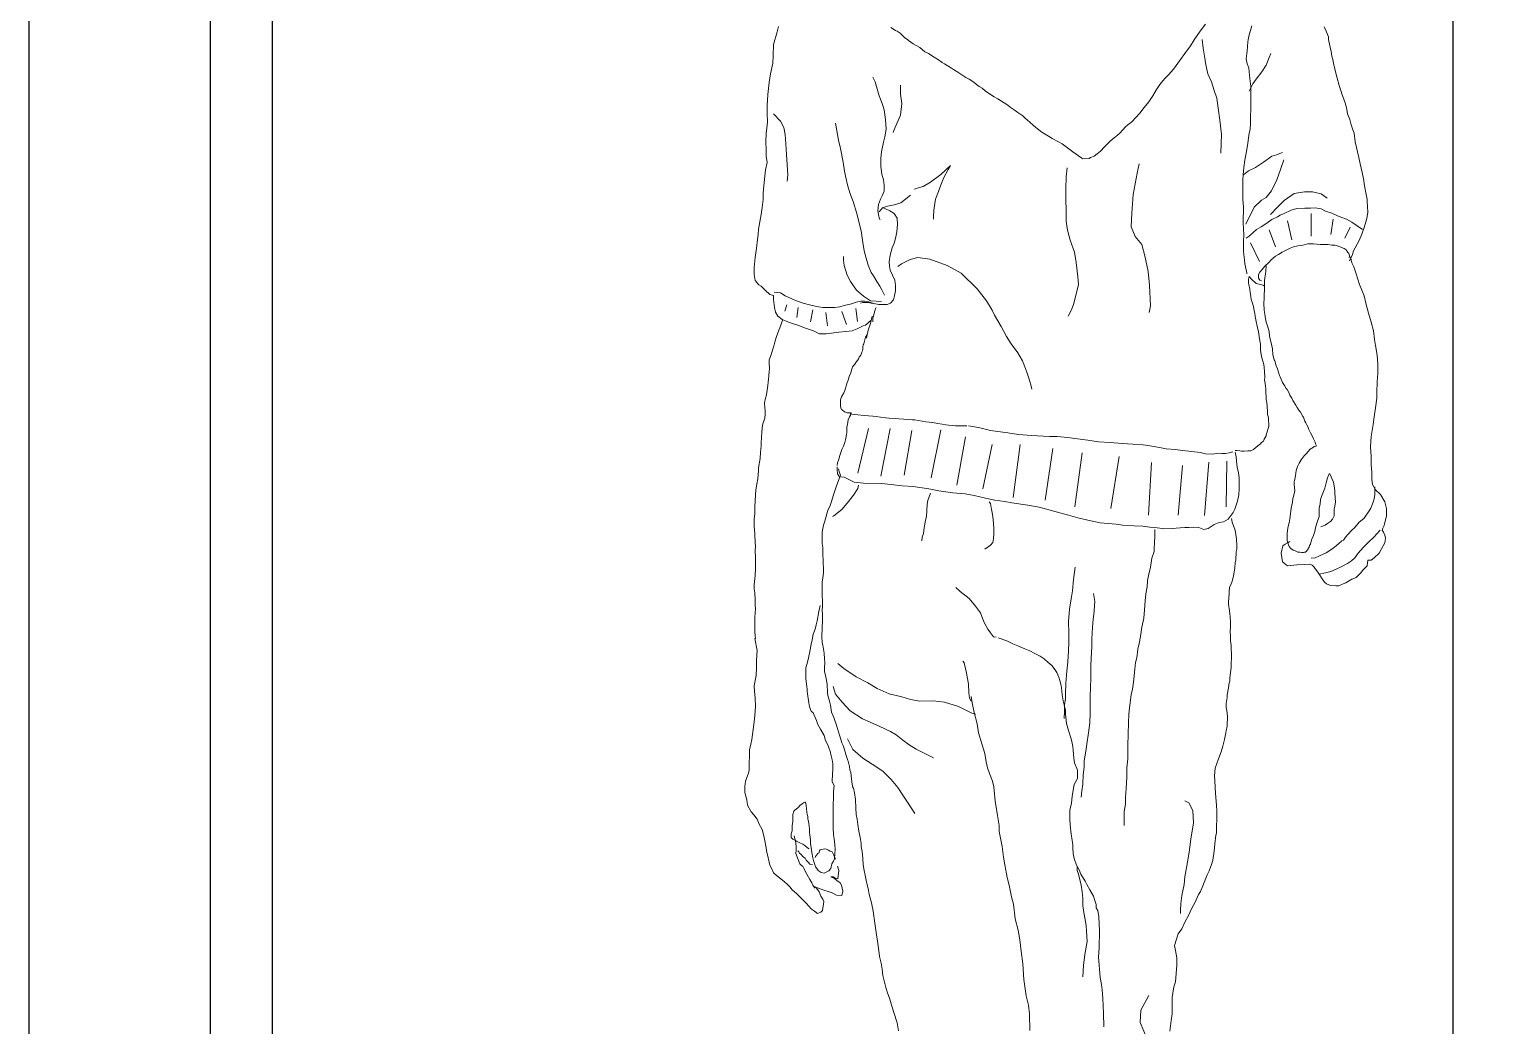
# Model space of a CAD drawing. Header units: centimetres. Extents: x 77721 to 213373, y -51694 to -17847.
# Drawn here: x 79478.7 to 79595.8, y -27591.8 to -27511.5 of the extents above; entities that cross this region are included whole.
import ezdxf

# ---------------------------------------------------------------- set-up
doc = ezdxf.new("R2010")
doc.units = ezdxf.units.CM
doc.header["$LTSCALE"] = 5
doc.header["$MEASUREMENT"] = 0
doc.layers.add('A-FURN', color=25, linetype='Continuous', lineweight=15, true_color=0xa46651)
doc.layers.add('KOTI', color=4, linetype='Continuous')

# ---------------------------------------------------------------- blocks, each defined once
blk = doc.blocks.new('PEOPLE11')
at = {"linetype": 'Continuous'}
for points in [[(0.11014, 0.77966), (0.11108, 0.77778), (0.1117, 0.77621), (0.11202, 0.77507), (0.11212, 0.77392), (0.11223, 0.77308), (0.11285, 0.77037), (0.11327, 0.76838), (0.11369, 0.76629), (0.11411, 0.76472), (0.11452, 0.76211), (0.11463, 0.7618), (0.11525, 0.75908), (0.11588, 0.75668), (0.11693, 0.75282), (0.11776, 0.75042), (0.11839, 0.74843), (0.1186, 0.7477), (0.11985, 0.74425), (0.12058, 0.74164), (0.12089, 0.73976), (0.12194, 0.73715), (0.12246, 0.73464), (0.1233, 0.73235), (0.12382, 0.73078), (0.12434, 0.72681), (0.12497, 0.7243), (0.12539, 0.72232), (0.12601, 0.7196), (0.12664, 0.71668), (0.12758, 0.71281), (0.12821, 0.70978), (0.12862, 0.70665), (0.12946, 0.70268), (0.12988, 0.70028), (0.12988, 0.69944), (0.13019, 0.69453), (0.12977, 0.69161), (0.12852, 0.68743), (0.12747, 0.6844), (0.12601, 0.68117), (0.12361, 0.67667), (0.12309, 0.67511), (0.12173, 0.67218)], [(-0.10023, 0.63667), (-0.09949, 0.64022), (-0.09835, 0.64335), (-0.09761, 0.6467), (-0.09803, 0.64482), (-0.10064, 0.64262), (-0.10179, 0.64231), (-0.10451, 0.64085), (-0.10691, 0.63991), (-0.10973, 0.63959), (-0.11297, 0.63939), (-0.11631, 0.63897), (-0.11882, 0.63865), (-0.12185, 0.63865), (-0.12467, 0.63991), (-0.12874, 0.64137), (-0.13135, 0.64241), (-0.13386, 0.64325), (-0.13616, 0.64388), (-0.13898, 0.64523), (-0.14106, 0.6467), (-0.142, 0.64858), (-0.14253, 0.65067), (-0.14305, 0.65432), (-0.14305, 0.6562), (-0.14462, 0.65662), (-0.14681, 0.6586), (-0.14859, 0.66048), (-0.14973, 0.66111), (-0.15141, 0.6631), (-0.15193, 0.66592), (-0.15193, 0.66905), (-0.15141, 0.67375), (-0.15088, 0.67793), (-0.15036, 0.682), (-0.15005, 0.68419), (-0.14984, 0.6867), (-0.14921, 0.69015), (-0.14859, 0.69339), (-0.14817, 0.69673), (-0.14775, 0.70038), (-0.14775, 0.7032), (-0.14744, 0.70665), (-0.14691, 0.71114), (-0.1466, 0.71396), (-0.14597, 0.71741), (-0.14629, 0.72033), (-0.14639, 0.72326), (-0.1465, 0.72671), (-0.14639, 0.73088), (-0.14597, 0.73443), (-0.14577, 0.736), (-0.14587, 0.73966), (-0.14587, 0.74352), (-0.14556, 0.74854), (-0.14493, 0.75418), (-0.14441, 0.75804), (-0.14336, 0.76305), (-0.14315, 0.7664), (-0.14294, 0.77162), (-0.14138, 0.77736), (-0.14075, 0.77987)], [(-0.08905, 0.77945), (-0.08696, 0.77809), (-0.08612, 0.77768), (-0.08477, 0.77674), (-0.0833, 0.77527), (-0.08268, 0.77465), (-0.08142, 0.77392), (-0.08101, 0.7735), (-0.07881, 0.77193), (-0.07578, 0.77016), (-0.07338, 0.76828), (-0.07171, 0.76744), (-0.0691, 0.76577), (-0.06711, 0.76452), (-0.06555, 0.76337), (-0.0644, 0.76264), (-0.06116, 0.76065), (-0.06033, 0.76013), (-0.05834, 0.75888), (-0.05458, 0.75647), (-0.05301, 0.75564), (-0.05092, 0.75428), (-0.04967, 0.75324), (-0.04852, 0.7523), (-0.04716, 0.75146), (-0.04549, 0.7501), (-0.04434, 0.74937), (-0.0432, 0.74854), (-0.04163, 0.7476), (-0.03985, 0.74655), (-0.03536, 0.74363), (-0.03421, 0.74279), (-0.03233, 0.74154), (-0.03077, 0.74039), (-0.02847, 0.73882), (-0.02732, 0.73778), (-0.02513, 0.7359), (-0.02345, 0.73443), (-0.02168, 0.73287), (-0.01959, 0.7313), (-0.01667, 0.72942), (-0.01489, 0.72838), (-0.01197, 0.72691), (-0.01029, 0.72587), (-0.00852, 0.72451), (-0.00549, 0.72221), (-0.00131, 0.71929), (-0.00079, 0.71898), (0.00203, 0.71918), (0.00276, 0.7196), (0.00433, 0.72033), (0.00569, 0.72127), (0.00725, 0.72253), (0.00913, 0.72462), (0.01133, 0.72671), (0.01174, 0.72712), (0.01362, 0.72869), (0.01509, 0.72984), (0.01624, 0.73088), (0.01874, 0.7337), (0.01979, 0.73464), (0.02167, 0.736), (0.02355, 0.73809), (0.02543, 0.73997), (0.02741, 0.74258), (0.0295, 0.7453), (0.03128, 0.74801), (0.03305, 0.75094), (0.03462, 0.75324), (0.03671, 0.75574), (0.03848, 0.75762), (0.03859, 0.75762), (0.04089, 0.76023), (0.04412, 0.76472), (0.046, 0.76744), (0.04862, 0.77099), (0.05029, 0.77371), (0.05311, 0.77778), (0.05551, 0.78091)], [(0.07462, 0.66623), (0.07462, 0.66665), (0.07389, 0.66936), (0.07368, 0.67072), (0.07347, 0.6726), (0.07316, 0.67511), (0.07306, 0.67657), (0.07306, 0.67835), (0.07295, 0.68127), (0.07316, 0.68378), (0.07306, 0.68712), (0.07285, 0.68952), (0.07285, 0.69203), (0.07295, 0.69474), (0.07295, 0.69704), (0.07274, 0.70028), (0.07264, 0.70268), (0.07264, 0.70623), (0.07264, 0.70916), (0.07285, 0.71166), (0.07316, 0.71511), (0.07368, 0.71835), (0.07431, 0.72159), (0.07494, 0.72608), (0.07535, 0.72869), (0.07567, 0.73088), (0.07609, 0.73255), (0.07619, 0.73558), (0.07629, 0.73809), (0.0764, 0.74237), (0.0764, 0.74551), (0.0764, 0.7476), (0.0764, 0.7524), (0.07619, 0.75355), (0.07598, 0.75595), (0.07567, 0.75908), (0.07546, 0.76086), (0.07473, 0.76274), (0.07431, 0.76504), (0.07452, 0.76744), (0.07473, 0.76859), (0.07494, 0.77287), (0.07525, 0.77465), (0.07577, 0.77663), (0.07629, 0.77809), (0.07682, 0.78018)], [(0.05405, 0.77392), (0.05446, 0.76984), (0.0553, 0.76535), (0.05551, 0.76316), (0.05603, 0.76086), (0.05666, 0.75804), (0.05833, 0.75438), (0.05958, 0.75052), (0.06073, 0.74686), (0.06136, 0.74237), (0.06219, 0.73684), (0.06293, 0.73015), (0.06282, 0.72608), (0.06261, 0.72169)], [(0.07556, 0.75021), (0.07734, 0.75344), (0.0788, 0.75564), (0.08152, 0.75908), (0.0834, 0.76211), (0.08486, 0.76556), (0.08559, 0.76744)], [(-0.09396, 0.69119), (-0.09427, 0.6913), (-0.09479, 0.69349), (-0.095, 0.69516), (-0.09469, 0.69798), (-0.09385, 0.70049), (-0.09312, 0.70195), (-0.09218, 0.70414), (-0.09208, 0.70696), (-0.0925, 0.70937), (-0.09323, 0.71198), (-0.09364, 0.71553), (-0.09364, 0.71929), (-0.09333, 0.72221), (-0.09239, 0.72671), (-0.09176, 0.72911), (-0.09124, 0.73266), (-0.09145, 0.73705), (-0.09208, 0.74154), (-0.09312, 0.74446), (-0.09448, 0.74801), (-0.09626, 0.75438), (-0.0973, 0.75658)], [(-0.088, 0.7312), (-0.08769, 0.73203), (-0.08633, 0.73527), (-0.08456, 0.73913), (-0.08404, 0.74446), (-0.08456, 0.74874), (-0.08466, 0.75292)], [(-0.14305, 0.73966), (-0.13971, 0.73631), (-0.13824, 0.73349), (-0.13762, 0.73026), (-0.1373, 0.72587), (-0.13699, 0.72096), (-0.13636, 0.71166), (-0.13668, 0.70884)], [(-0.09197, 0.65641), (-0.09323, 0.65881), (-0.09406, 0.66048), (-0.09552, 0.66257), (-0.09709, 0.66518), (-0.09803, 0.66686), (-0.09949, 0.6702), (-0.10043, 0.67344), (-0.10127, 0.67678), (-0.1019, 0.68054), (-0.10263, 0.68587), (-0.10378, 0.69004), (-0.10472, 0.69391), (-0.10639, 0.69944), (-0.10785, 0.70341), (-0.109, 0.70707), (-0.10973, 0.71052), (-0.11036, 0.71344), (-0.11098, 0.71751), (-0.11213, 0.72378), (-0.11307, 0.72765), (-0.11443, 0.73537)], [(-0.07819, 0.70508), (-0.07798, 0.70508), (-0.07693, 0.7055), (-0.07422, 0.70634), (-0.07087, 0.70832), (-0.06607, 0.71187), (-0.06168, 0.71595), (-0.06273, 0.71417), (-0.06471, 0.71052), (-0.06617, 0.70665), (-0.06711, 0.70404), (-0.06858, 0.70049), (-0.06931, 0.69537), (-0.06941, 0.69224), (-0.06941, 0.6913)], [(0.02501, 0.71668), (0.02417, 0.7125), (0.02323, 0.70759), (0.02229, 0.70258), (0.02167, 0.69412), (0.02146, 0.68785), (0.02323, 0.68336), (0.02626, 0.6796), (0.02762, 0.67448), (0.02919, 0.66717), (0.02981, 0.66101), (0.03023, 0.6515), (0.02971, 0.64847)], [(0.07295, 0.71166), (0.07525, 0.71354), (0.07859, 0.71511), (0.08214, 0.71751), (0.08611, 0.72023), (0.0882, 0.72086), (0.09092, 0.7219)], [(0.0741, 0.689), (0.07797, 0.69683), (0.08131, 0.69997), (0.0835, 0.70122), (0.0859, 0.70435), (0.08841, 0.70937), (0.08998, 0.71407), (0.09154, 0.71856)], [(-0.008, 0.7149), (-0.00841, 0.71083), (-0.00862, 0.70529), (-0.00862, 0.70101), (-0.00852, 0.69474), (-0.00841, 0.69036), (-0.00789, 0.68628), (-0.00664, 0.68158), (-0.00465, 0.67615), (-0.00382, 0.67145), (-0.00309, 0.66477), (-0.00288, 0.66122), (-0.00497, 0.65255), (-0.00601, 0.64962), (-0.00758, 0.6467)], [(-0.09448, 0.69464), (-0.09291, 0.69652), (-0.09062, 0.69725), (-0.08759, 0.69788), (-0.08445, 0.69882), (-0.08007, 0.70226)], [(0.08538, 0.69339), (0.08872, 0.69683), (0.09165, 0.69986), (0.09624, 0.7031), (0.10105, 0.70394), (0.10481, 0.70394), (0.10867, 0.70289), (0.11149, 0.70101)], [(-0.10294, 0.65265), (-0.102, 0.65296), (-0.09949, 0.65296), (-0.09803, 0.65265), (-0.09615, 0.65234), (-0.09458, 0.65213), (-0.09312, 0.65202), (-0.09166, 0.65202), (-0.09082, 0.65202), (-0.08926, 0.65265), (-0.0878, 0.65422), (-0.08759, 0.65537), (-0.08686, 0.6584), (-0.08686, 0.6608), (-0.08717, 0.6633), (-0.08832, 0.6655), (-0.08936, 0.6678), (-0.08968, 0.66968), (-0.08978, 0.67176), (-0.08936, 0.67469), (-0.08884, 0.67646), (-0.08842, 0.67814), (-0.08759, 0.68033), (-0.08686, 0.68242), (-0.08633, 0.68555), (-0.08602, 0.68879), (-0.08623, 0.69182), (-0.08748, 0.69391), (-0.08947, 0.69516), (-0.09145, 0.6961), (-0.09302, 0.69673)], [(0.12288, 0.68994), (0.12037, 0.6913), (0.11776, 0.69224), (0.11599, 0.69297), (0.11358, 0.69401), (0.11066, 0.69495), (0.10867, 0.6961), (0.10596, 0.69652), (0.10387, 0.69641), (0.10115, 0.69641), (0.0975, 0.69621), (0.09489, 0.69547), (0.09175, 0.69391), (0.08987, 0.69307), (0.08862, 0.69234), (0.08611, 0.69109), (0.08381, 0.68942), (0.0812, 0.68785), (0.07901, 0.6866), (0.07556, 0.68346), (0.07431, 0.68263)], [(0.09332, 0.69056), (0.09525, 0.68179)], [(0.10409, 0.69385), (0.10414, 0.6835)], [(0.11425, 0.69133), (0.11321, 0.68419)], [(0.12779, 0.6866), (0.12288, 0.68994)], [(0.08485, 0.68636), (0.08777, 0.67862)], [(0.1221, 0.68764), (0.11952, 0.68254)], [(0.07624, 0.6804), (0.08038, 0.67185)], [(0.12163, 0.67354), (0.12173, 0.67438), (0.12163, 0.6749), (0.12142, 0.67573), (0.121, 0.67605), (0.12027, 0.6772), (0.11922, 0.67782), (0.11807, 0.67824), (0.11672, 0.67887), (0.11505, 0.67929), (0.11369, 0.67939), (0.11191, 0.6796), (0.11024, 0.6796), (0.10826, 0.6797), (0.10658, 0.67981), (0.10512, 0.67991), (0.10262, 0.67991), (0.10032, 0.67939), (0.09917, 0.67918), (0.09802, 0.67908), (0.09604, 0.67855), (0.09447, 0.67793), (0.09269, 0.67699), (0.09081, 0.67615), (0.08904, 0.67511), (0.08768, 0.67427), (0.0858, 0.6726), (0.08465, 0.67135), (0.08287, 0.66968), (0.08162, 0.66821), (0.08058, 0.66696), (0.07995, 0.66592), (0.07985, 0.66424), (0.08047, 0.6632), (0.08131, 0.66289)], [(-0.09333, 0.65338), (-0.09845, 0.6538), (-0.10169, 0.65589), (-0.10482, 0.65871), (-0.10754, 0.66257), (-0.10921, 0.6656), (-0.11057, 0.66999), (-0.11088, 0.6725), (-0.11088, 0.67417)], [(-0.02419, 0.61317), (-0.02471, 0.61515), (-0.02523, 0.61672), (-0.02575, 0.6186), (-0.02638, 0.62048), (-0.02721, 0.62267), (-0.02857, 0.62622), (-0.03066, 0.62978), (-0.03369, 0.63406), (-0.03588, 0.6374), (-0.03839, 0.64189), (-0.04142, 0.64722), (-0.04257, 0.64952), (-0.04508, 0.65369), (-0.04946, 0.65934), (-0.05677, 0.66644), (-0.06325, 0.66999), (-0.07108, 0.67291), (-0.07672, 0.67364), (-0.08017, 0.67281), (-0.08424, 0.67072), (-0.08581, 0.66957)], [(0.0834, 0.66978), (0.08329, 0.66738), (0.08308, 0.66612), (0.08287, 0.66435), (0.08267, 0.66299), (0.08267, 0.66111), (0.08267, 0.6586), (0.08246, 0.65662), (0.08246, 0.65484), (0.08235, 0.65275), (0.08246, 0.64941), (0.08277, 0.64764), (0.08308, 0.64544), (0.0835, 0.64398), (0.08402, 0.64221), (0.08476, 0.63959), (0.08496, 0.63771), (0.08517, 0.63698), (0.08611, 0.63312), (0.08632, 0.63166), (0.08653, 0.62894), (0.08705, 0.62664), (0.08737, 0.62612), (0.0881, 0.62393), (0.08862, 0.62246), (0.08956, 0.61944), (0.08987, 0.61881), (0.09102, 0.6162), (0.09186, 0.61484), (0.09269, 0.61348), (0.09311, 0.61306), (0.09395, 0.61139), (0.09436, 0.61035), (0.0952, 0.60899), (0.09572, 0.60795), (0.09708, 0.60575), (0.09771, 0.60471), (0.09844, 0.60356), (0.09917, 0.60251), (0.10032, 0.60063), (0.10053, 0.60022), (0.10126, 0.59844), (0.10168, 0.59771), (0.1022, 0.59677), (0.10272, 0.59562), (0.10293, 0.59499), (0.10376, 0.59301), (0.10439, 0.59207), (0.10523, 0.5904), (0.10564, 0.58935), (0.10596, 0.58883), (0.10617, 0.5881), (0.10638, 0.58737), (0.10638, 0.58695), (0.10554, 0.58674), (0.10512, 0.58653), (0.10366, 0.58559), (0.10178, 0.5835), (0.10084, 0.58256), (0.09948, 0.58068), (0.09854, 0.57912), (0.09781, 0.57766), (0.09729, 0.57578), (0.09687, 0.57327), (0.09645, 0.57108), (0.09635, 0.57066), (0.09635, 0.5694), (0.09656, 0.56638), (0.09593, 0.56376), (0.09572, 0.56293), (0.09551, 0.56126), (0.09489, 0.55844), (0.09457, 0.55583), (0.09426, 0.55353), (0.09395, 0.55175), (0.09342, 0.54935), (0.09311, 0.54684), (0.09311, 0.54361), (0.09322, 0.54287), (0.09395, 0.54089), (0.09478, 0.53984), (0.09583, 0.53911), (0.09677, 0.5388), (0.09792, 0.53828), (0.09896, 0.53817), (0.0998, 0.53807), (0.10053, 0.53807), (0.10105, 0.53817), (0.10157, 0.53828), (0.10178, 0.53849), (0.10241, 0.53932), (0.10314, 0.54058), (0.10335, 0.54131), (0.10376, 0.54193), (0.10418, 0.54329), (0.10439, 0.54413), (0.10439, 0.54413), (0.10512, 0.5459), (0.10575, 0.54768), (0.10617, 0.54935), (0.10679, 0.55154), (0.1069, 0.55196), (0.10773, 0.55457), (0.10773, 0.55645), (0.10784, 0.55844), (0.10826, 0.56042), (0.10847, 0.56241), (0.10888, 0.56376), (0.10951, 0.56533), (0.11045, 0.56763), (0.11108, 0.57003), (0.1116, 0.57233), (0.11243, 0.57431), (0.11264, 0.57431), (0.11327, 0.57285), (0.11358, 0.57202), (0.11442, 0.57034), (0.11473, 0.56878), (0.11494, 0.56648), (0.11494, 0.56544), (0.11515, 0.56314), (0.11525, 0.56126), (0.11484, 0.55865), (0.11473, 0.55833), (0.11463, 0.5575), (0.11463, 0.55489), (0.1139, 0.55342), (0.11296, 0.55227), (0.1116, 0.55133), (0.11055, 0.55071), (0.10857, 0.54987)], [(0.09436, 0.54319), (0.09353, 0.54267), (0.09217, 0.54183), (0.09113, 0.5411), (0.09029, 0.53776), (0.09102, 0.53379), (0.09332, 0.53201), (0.0976, 0.53243), (0.10084, 0.53253), (0.10345, 0.53274), (0.1046, 0.53232), (0.10554, 0.53128), (0.10617, 0.53034), (0.10721, 0.52898), (0.10805, 0.52773), (0.10888, 0.52637), (0.11024, 0.52449), (0.11118, 0.52366), (0.11296, 0.52292), (0.11546, 0.52272), (0.11682, 0.52282), (0.11881, 0.52366), (0.12006, 0.52418), (0.12277, 0.52585), (0.12476, 0.52658), (0.12685, 0.52856), (0.12789, 0.52992), (0.12988, 0.53191), (0.13019, 0.53452), (0.13176, 0.53462), (0.13301, 0.53567), (0.13541, 0.53776), (0.13635, 0.53943), (0.13802, 0.54256), (0.13813, 0.5435), (0.13823, 0.54465), (0.13792, 0.54611), (0.1374, 0.54737), (0.13677, 0.54841), (0.13708, 0.54925), (0.13771, 0.5505), (0.13876, 0.55499), (0.13876, 0.55823), (0.13792, 0.56136), (0.13604, 0.5647), (0.13374, 0.5669), (0.13228, 0.5694), (0.13197, 0.5716), (0.13197, 0.57494), (0.13165, 0.57839), (0.13165, 0.58225), (0.13144, 0.58664), (0.13165, 0.59134), (0.13259, 0.59687), (0.13312, 0.60043), (0.13374, 0.6046), (0.13426, 0.60909), (0.13437, 0.6115), (0.13447, 0.61662), (0.13479, 0.62038), (0.13479, 0.62466), (0.13447, 0.62873), (0.13374, 0.63322), (0.13322, 0.63604), (0.1327, 0.63991), (0.13165, 0.64398), (0.1304, 0.64805), (0.12925, 0.65265), (0.12852, 0.6561), (0.12633, 0.66132), (0.12476, 0.66612), (0.12371, 0.66936), (0.12288, 0.67124), (0.12215, 0.67396)], [(0.08235, 0.66069), (0.08193, 0.6609), (0.08079, 0.66122), (0.07891, 0.66174), (0.07671, 0.66372), (0.07556, 0.66487), (0.07535, 0.66372), (0.07535, 0.66184), (0.07546, 0.66122), (0.07588, 0.65913), (0.07609, 0.65766), (0.0764, 0.65589), (0.07661, 0.65432), (0.07703, 0.65307), (0.07755, 0.65119), (0.07797, 0.6491), (0.07817, 0.64816), (0.07838, 0.64659), (0.0788, 0.64429), (0.07932, 0.6421), (0.07985, 0.63949), (0.08016, 0.6373), (0.08047, 0.63542), (0.08079, 0.63385), (0.08089, 0.63113), (0.08131, 0.6281), (0.08173, 0.62654), (0.08225, 0.62508), (0.08256, 0.6234), (0.08267, 0.621), (0.08277, 0.61902), (0.08287, 0.61818), (0.08267, 0.61756), (0.08308, 0.61474), (0.08329, 0.61317), (0.08329, 0.6115), (0.0834, 0.60983), (0.0834, 0.6093), (0.0835, 0.60847), (0.08371, 0.60701), (0.08392, 0.60533), (0.08402, 0.60272), (0.08402, 0.6021), (0.08402, 0.60189), (0.08423, 0.60105), (0.08434, 0.60063), (0.08444, 0.5999), (0.08444, 0.59949), (0.08455, 0.59875), (0.08455, 0.59823), (0.08465, 0.59761), (0.08465, 0.59656), (0.08465, 0.59625), (0.08455, 0.59552), (0.08423, 0.59458), (0.0835, 0.59197), (0.0835, 0.59176), (0.08298, 0.59092), (0.08256, 0.59019), (0.08225, 0.58925), (0.08193, 0.58915), (0.0812, 0.58841), (0.08079, 0.588), (0.08026, 0.58758), (0.07891, 0.58643), (0.07765, 0.58549), (0.0764, 0.58486), (0.07504, 0.58476), (0.07337, 0.58465), (0.07212, 0.58465), (0.07128, 0.58486), (0.07013, 0.58497), (0.06919, 0.58497)], [(-0.09646, 0.65244), (-0.09939, 0.65328), (-0.10106, 0.65359), (-0.10284, 0.65359), (-0.10503, 0.65307), (-0.10712, 0.65234), (-0.11057, 0.65161), (-0.11255, 0.65098), (-0.11474, 0.65067), (-0.11777, 0.65067), (-0.12028, 0.65077), (-0.1232, 0.65108), (-0.12644, 0.65192), (-0.12937, 0.65265), (-0.1324, 0.6538), (-0.13459, 0.65463), (-0.13762, 0.65599), (-0.13971, 0.65746), (-0.14148, 0.65766), (-0.14274, 0.65777)], [(-0.13692, 0.65196), (-0.13772, 0.64901)], [(-0.13161, 0.65063), (-0.13227, 0.64612)], [(-0.12493, 0.64966), (-0.12596, 0.64407)], [(-0.11162, 0.64892), (-0.1095, 0.64283)], [(-0.10522, 0.65025), (-0.10437, 0.64432)], [(-0.09584, 0.65077), (-0.09615, 0.65004), (-0.09636, 0.6492), (-0.09667, 0.64816), (-0.09699, 0.6467), (-0.0973, 0.64576), (-0.0973, 0.64409)], [(-0.13877, 0.64503), (-0.13918, 0.64388), (-0.14002, 0.64137), (-0.14054, 0.64022), (-0.14117, 0.63865), (-0.1418, 0.63698), (-0.14242, 0.63469), (-0.14284, 0.63291), (-0.14326, 0.63155), (-0.14357, 0.63051), (-0.1443, 0.62821), (-0.14493, 0.62664), (-0.14503, 0.6257), (-0.14483, 0.62215), (-0.14503, 0.62152), (-0.14514, 0.61933), (-0.14524, 0.61776), (-0.14545, 0.6163), (-0.14556, 0.61484), (-0.14618, 0.61056), (-0.14671, 0.60909), (-0.14712, 0.6069), (-0.14691, 0.60439), (-0.14681, 0.60345), (-0.14681, 0.60178), (-0.14702, 0.5999), (-0.14785, 0.59729), (-0.14817, 0.59552), (-0.14838, 0.59291), (-0.14848, 0.59134), (-0.14869, 0.588), (-0.14869, 0.58727), (-0.14879, 0.58549), (-0.1489, 0.58413), (-0.14911, 0.58131), (-0.14984, 0.57703), (-0.14984, 0.57578), (-0.15026, 0.57191), (-0.15067, 0.56951), (-0.15109, 0.5669), (-0.15109, 0.56679), (-0.1513, 0.56439), (-0.15141, 0.56188), (-0.15151, 0.55927), (-0.15151, 0.55812), (-0.15151, 0.55603), (-0.15182, 0.55332), (-0.15182, 0.55008), (-0.15161, 0.54684), (-0.15161, 0.5458), (-0.15141, 0.54308), (-0.1513, 0.54058), (-0.15141, 0.53911), (-0.1513, 0.53535), (-0.1512, 0.5342), (-0.1512, 0.53055), (-0.15141, 0.52731), (-0.15161, 0.52606), (-0.15182, 0.52324), (-0.15182, 0.52136), (-0.15182, 0.52136), (-0.15161, 0.51948), (-0.15141, 0.51634), (-0.15141, 0.51394), (-0.1513, 0.51217), (-0.15141, 0.51029), (-0.15161, 0.5082), (-0.15161, 0.50757), (-0.15151, 0.50527), (-0.15151, 0.50308), (-0.15151, 0.50183), (-0.15141, 0.49984), (-0.1513, 0.49859), (-0.15151, 0.49848), (-0.15047, 0.49305), (-0.15067, 0.49096), (-0.15078, 0.48814), (-0.15078, 0.4871), (-0.15078, 0.48501), (-0.15099, 0.48146), (-0.1513, 0.48), (-0.15182, 0.47676), (-0.15172, 0.47415), (-0.15141, 0.47122), (-0.1513, 0.46725), (-0.15151, 0.46318), (-0.15193, 0.46025), (-0.15235, 0.4567), (-0.15297, 0.45211), (-0.15339, 0.45002), (-0.15402, 0.4473), (-0.15402, 0.44448), (-0.15423, 0.44135), (-0.15423, 0.43842), (-0.15433, 0.43707), (-0.1559, 0.43299), (-0.15621, 0.43049), (-0.15621, 0.42777), (-0.15527, 0.42432), (-0.15496, 0.42192), (-0.15329, 0.41889), (-0.15203, 0.41743), (-0.15057, 0.41545), (-0.14953, 0.41325), (-0.14827, 0.41075), (-0.14744, 0.40782), (-0.14702, 0.40552), (-0.14639, 0.40239), (-0.14608, 0.4002), (-0.14577, 0.39905), (-0.14493, 0.3957), (-0.14462, 0.39435), (-0.14378, 0.39268), (-0.14294, 0.3908), (-0.14159, 0.38954), (-0.14023, 0.3885), (-0.13814, 0.38683), (-0.13678, 0.38568), (-0.13542, 0.38432), (-0.13448, 0.38307), (-0.13344, 0.38223), (-0.13229, 0.38119), (-0.13093, 0.37983), (-0.12916, 0.37816), (-0.1279, 0.3768), (-0.12686, 0.37565), (-0.1255, 0.37419), (-0.12414, 0.37314), (-0.12279, 0.3722), (-0.12122, 0.37273), (-0.12049, 0.37346), (-0.11986, 0.37763), (-0.12038, 0.37878), (-0.12122, 0.38014), (-0.12206, 0.38202), (-0.1232, 0.3838), (-0.12404, 0.38432), (-0.12112, 0.38338), (-0.11944, 0.38275), (-0.11788, 0.38223), (-0.116, 0.3816), (-0.11401, 0.38056), (-0.11161, 0.38035), (-0.11109, 0.38233), (-0.11171, 0.38516), (-0.11234, 0.3862), (-0.11391, 0.38735), (-0.11495, 0.38829), (-0.11662, 0.38892), (-0.11558, 0.38892), (-0.11433, 0.38818), (-0.11349, 0.38808), (-0.11297, 0.39194), (-0.11359, 0.39393)], [(-0.11895, 0.64845), (-0.11825, 0.64227)], [(-0.10075, 0.63709), (-0.10152, 0.63394), (-0.10177, 0.63361), (-0.10199, 0.63263), (-0.10196, 0.63205), (-0.10196, 0.63143), (-0.10212, 0.63079), (-0.1024, 0.6301), (-0.10253, 0.62967), (-0.1029, 0.62877), (-0.10356, 0.6278), (-0.10397, 0.62709), (-0.10438, 0.62636), (-0.10485, 0.6258), (-0.10529, 0.62514), (-0.10564, 0.62466), (-0.10589, 0.62435), (-0.10627, 0.62389), (-0.10667, 0.62338), (-0.10686, 0.62284), (-0.10721, 0.62209), (-0.10727, 0.62134), (-0.10746, 0.62055), (-0.10802, 0.61947), (-0.1084, 0.61839), (-0.10875, 0.61729), (-0.10909, 0.61621), (-0.10944, 0.6152), (-0.10988, 0.61356), (-0.11022, 0.61258), (-0.1107, 0.61154), (-0.11167, 0.60957), (-0.11214, 0.60826), (-0.11227, 0.60646), (-0.1122, 0.60532), (-0.11205, 0.60451), (-0.1117, 0.60382), (-0.11151, 0.60366), (-0.11041, 0.60278), (-0.10919, 0.60233), (-0.10868, 0.60231), (-0.10765, 0.60222), (-0.10724, 0.60229), (-0.10765, 0.60127), (-0.10806, 0.60046), (-0.10862, 0.59909), (-0.10887, 0.59791), (-0.109, 0.59695), (-0.10922, 0.59581), (-0.10925, 0.59473), (-0.10931, 0.59324), (-0.10941, 0.5923), (-0.10969, 0.59064), (-0.10985, 0.58987), (-0.11026, 0.58859), (-0.11088, 0.58701), (-0.11161, 0.58539), (-0.11192, 0.58452), (-0.11261, 0.58226), (-0.11289, 0.58143), (-0.11318, 0.58045), (-0.11352, 0.57927), (-0.11377, 0.5781)], [(-0.10002, 0.63834), (-0.10075, 0.63709)], [(-0.05411, 0.59637), (-0.05468, 0.59631), (-0.05543, 0.59635), (-0.0565, 0.59633), (-0.05788, 0.59631), (-0.05936, 0.59631), (-0.06086, 0.59641), (-0.06256, 0.59654), (-0.06379, 0.59672), (-0.06551, 0.5971), (-0.06746, 0.59739), (-0.06991, 0.59782), (-0.07302, 0.59818), (-0.07463, 0.59851), (-0.07808, 0.59905), (-0.07915, 0.59913), (-0.08078, 0.59915), (-0.08305, 0.59934), (-0.0854, 0.59959), (-0.08713, 0.59965), (-0.08986, 0.59982), (-0.09147, 0.6), (-0.09379, 0.60034), (-0.09577, 0.60058), (-0.09741, 0.60075), (-0.10136, 0.6011), (-0.10429, 0.60131), (-0.10702, 0.60168), (-0.10777, 0.60179)], [(0.06815, 0.58434), (0.06637, 0.58382), (0.06481, 0.58361), (0.06313, 0.58361), (0.06136, 0.58371), (0.05875, 0.5833), (0.05551, 0.5835), (0.05311, 0.58403), (0.04935, 0.58444), (0.04506, 0.58497), (0.04162, 0.58538), (0.03744, 0.5857), (0.0319, 0.58685), (0.02689, 0.58758), (0.02209, 0.58789), (0.01718, 0.58821), (0.01174, 0.58862), (0.00631, 0.58894), (0.0014, 0.58967), (-0.00455, 0.5905), (-0.00779, 0.59092), (-0.01259, 0.59134), (-0.01614, 0.59144), (-0.02439, 0.59186), (-0.03045, 0.59228), (-0.03536, 0.59311), (-0.0433, 0.59416), (-0.04884, 0.59552), (-0.05333, 0.59635)], [(-0.09938, 0.59504), (-0.1042, 0.57448)], [(-0.08939, 0.59501), (-0.09366, 0.57321)], [(-0.07943, 0.59421), (-0.08296, 0.57355)], [(-0.06607, 0.59449), (-0.0705, 0.57238)], [(-0.05475, 0.59123), (-0.05878, 0.56902)], [(0.06919, 0.58424), (0.0693, 0.5834), (0.06961, 0.58204), (0.06982, 0.58006), (0.07013, 0.57734), (0.07065, 0.57473), (0.07097, 0.57243), (0.07107, 0.57087), (0.07107, 0.56732), (0.07086, 0.5646), (0.07024, 0.56167), (0.06909, 0.55802), (0.06825, 0.55645), (0.06595, 0.55332), (0.06376, 0.55217), (0.06178, 0.55186), (0.05948, 0.55092), (0.05676, 0.54904), (0.05478, 0.54872), (0.05248, 0.54956), (0.05008, 0.54977), (0.04788, 0.54956), (0.046, 0.54956), (0.04392, 0.54935), (0.04026, 0.54904), (0.03681, 0.54893), (0.03337, 0.54945), (0.03002, 0.54966), (0.02668, 0.55019), (0.02271, 0.55029), (0.01739, 0.55071), (0.01456, 0.55113), (0.00715, 0.55175), (0.00287, 0.55269), (-0.00309, 0.55405), (-0.00747, 0.5552), (-0.01301, 0.55677), (-0.02084, 0.55885), (-0.02617, 0.55979), (-0.03338, 0.56094), (-0.03672, 0.56157), (-0.04121, 0.56209), (-0.0456, 0.56303), (-0.05072, 0.56429), (-0.05489, 0.56502), (-0.06064, 0.56554), (-0.06701, 0.56648), (-0.07161, 0.56732), (-0.07881, 0.56836), (-0.08393, 0.56878), (-0.08884, 0.5694), (-0.09333, 0.56982), (-0.10169, 0.56993), (-0.10597, 0.57034), (-0.11046, 0.57275), (-0.11265, 0.57285), (-0.11276, 0.57285), (-0.11297, 0.57337), (-0.11359, 0.57431), (-0.1138, 0.57609), (-0.1138, 0.57745)], [(-0.04256, 0.58779), (-0.04679, 0.56741)], [(-0.0297, 0.58776), (-0.03288, 0.56335)], [(-0.01454, 0.58592), (-0.01814, 0.56218)], [(-0.00117, 0.5839), (-0.00451, 0.5591)], [(0.01587, 0.58219), (0.01211, 0.55825)], [(-0.11307, 0.57651), (-0.11276, 0.57515), (-0.11224, 0.57358), (-0.11255, 0.57285), (-0.11318, 0.57118), (-0.11412, 0.56826), (-0.11506, 0.56544), (-0.11558, 0.56408), (-0.11641, 0.56147), (-0.11715, 0.55927), (-0.11798, 0.5575), (-0.1185, 0.55583), (-0.11944, 0.55248), (-0.12007, 0.55071), (-0.12038, 0.54914), (-0.12059, 0.54747), (-0.1207, 0.54569), (-0.1207, 0.54496), (-0.12059, 0.54225), (-0.12038, 0.54037), (-0.12038, 0.53807), (-0.12028, 0.53661), (-0.12017, 0.53494), (-0.12017, 0.53295), (-0.12007, 0.53086), (-0.12007, 0.52877), (-0.12028, 0.52648), (-0.12059, 0.52439), (-0.12059, 0.52261), (-0.12059, 0.52073), (-0.12059, 0.51948), (-0.12059, 0.51801), (-0.12049, 0.51613), (-0.12049, 0.51352), (-0.12059, 0.51133), (-0.12059, 0.51081), (-0.12049, 0.51029), (-0.12049, 0.50663), (-0.12059, 0.5035), (-0.1208, 0.49932), (-0.1207, 0.4965), (-0.12038, 0.49545), (-0.11965, 0.4918), (-0.11955, 0.48919), (-0.11944, 0.48741), (-0.11955, 0.48543), (-0.11955, 0.48323), (-0.11923, 0.48229), (-0.11871, 0.47937), (-0.1184, 0.47738), (-0.11819, 0.47373), (-0.11798, 0.47237), (-0.11725, 0.46976), (-0.11683, 0.46788), (-0.11631, 0.46475), (-0.11527, 0.46224), (-0.11485, 0.46078), (-0.11422, 0.45911), (-0.11359, 0.45723), (-0.11265, 0.45409), (-0.11224, 0.45273), (-0.11161, 0.45064), (-0.11098, 0.44939), (-0.11004, 0.44647), (-0.10952, 0.44469), (-0.10879, 0.4425), (-0.10869, 0.44218), (-0.10806, 0.43968), (-0.10785, 0.43822), (-0.10743, 0.43707), (-0.10722, 0.43393), (-0.10681, 0.43153), (-0.10649, 0.43007), (-0.10628, 0.42976), (-0.10576, 0.42767), (-0.10524, 0.42453), (-0.10513, 0.42056), (-0.10493, 0.41764), (-0.10461, 0.41545), (-0.10419, 0.41304), (-0.10378, 0.40991), (-0.10315, 0.40699), (-0.10273, 0.40427), (-0.10263, 0.40291), (-0.10231, 0.40061), (-0.1019, 0.39748), (-0.10179, 0.39445), (-0.10137, 0.39194), (-0.10085, 0.38975), (-0.10043, 0.38745), (-0.09991, 0.38526), (-0.09939, 0.38307), (-0.09929, 0.38275), (-0.09897, 0.38087), (-0.09803, 0.37763), (-0.0974, 0.37408), (-0.09699, 0.3722), (-0.09657, 0.36876), (-0.09615, 0.36552), (-0.09573, 0.36228), (-0.09521, 0.35936), (-0.09469, 0.35622), (-0.09427, 0.35236), (-0.09354, 0.34933), (-0.09312, 0.34661), (-0.0927, 0.34358), (-0.09166, 0.33941), (-0.09135, 0.33815), (-0.09062, 0.33565), (-0.08957, 0.33272), (-0.08894, 0.33053), (-0.08769, 0.32656), (-0.08623, 0.32186), (-0.0855, 0.3182)], [(0.03076, 0.57942), (0.02939, 0.55524)], [(0.04495, 0.57813), (0.04299, 0.55516)], [(0.0571, 0.57955), (0.05514, 0.55503)], [(0.06537, 0.5801), (0.06509, 0.559)], [(-0.10388, 0.56909), (-0.10419, 0.56752), (-0.10618, 0.56439), (-0.1091, 0.56073), (-0.11161, 0.55791), (-0.11527, 0.55499), (-0.11589, 0.55468)], [(-0.07087, 0.56533), (-0.07202, 0.56199), (-0.07234, 0.56032), (-0.07275, 0.55468), (-0.07307, 0.5529), (-0.07369, 0.54935), (-0.07411, 0.54674), (-0.07463, 0.54517), (-0.07484, 0.5434)], [(0.13343, 0.56826), (0.13332, 0.56752), (0.13332, 0.56638), (0.13332, 0.56481), (0.13312, 0.56272), (0.13259, 0.56126), (0.13155, 0.55844), (0.1304, 0.55677), (0.12915, 0.55478), (0.12841, 0.55384), (0.12601, 0.55186), (0.1257, 0.55133), (0.12382, 0.54925), (0.12319, 0.54862), (0.12246, 0.54799), (0.11985, 0.54517), (0.11891, 0.54371), (0.11828, 0.5434), (0.11682, 0.54225), (0.11567, 0.5412), (0.11369, 0.53953), (0.11097, 0.53796), (0.10794, 0.5365), (0.10596, 0.53567), (0.10418, 0.53546)], [(-0.04393, 0.56136), (-0.0432, 0.56063), (-0.04278, 0.55791), (-0.04257, 0.55645), (-0.04226, 0.55447), (-0.04194, 0.55154), (-0.04173, 0.54893), (-0.04173, 0.54643), (-0.04184, 0.54455), (-0.04215, 0.54267), (-0.0433, 0.54141), (-0.04591, 0.53953)], [(0.06752, 0.55363), (0.06783, 0.55196), (0.06846, 0.55039), (0.06898, 0.54883), (0.0694, 0.54747), (0.06982, 0.54413), (0.06992, 0.54152), (0.06992, 0.53964), (0.06961, 0.53838), (0.06951, 0.53462), (0.06919, 0.53347), (0.06898, 0.53107), (0.06857, 0.52804), (0.06825, 0.52658), (0.06783, 0.52491), (0.06721, 0.52324), (0.06658, 0.52209), (0.06648, 0.5199), (0.06648, 0.51916), (0.06616, 0.5153), (0.06616, 0.51425), (0.06658, 0.51123), (0.06669, 0.50987), (0.06689, 0.50861), (0.0671, 0.5059), (0.0671, 0.50548), (0.067, 0.50339), (0.06689, 0.50214), (0.06689, 0.50172), (0.067, 0.49942), (0.067, 0.49942), (0.067, 0.49754), (0.06742, 0.49535), (0.06742, 0.49368), (0.06752, 0.49169), (0.06752, 0.49013), (0.06742, 0.48678), (0.06742, 0.48522), (0.06679, 0.48041), (0.06669, 0.47895), (0.06648, 0.47822), (0.06606, 0.47592), (0.06554, 0.47258), (0.06554, 0.47227), (0.06554, 0.47143), (0.06512, 0.46861), (0.06512, 0.46851), (0.06512, 0.46683), (0.06533, 0.46537), (0.06564, 0.46276), (0.06554, 0.45827), (0.06501, 0.45608), (0.06491, 0.45524), (0.06428, 0.45211), (0.06355, 0.44908), (0.06272, 0.44647), (0.06157, 0.44323), (0.06, 0.43895), (0.05969, 0.4354), (0.05979, 0.4331), (0.06021, 0.42725), (0.06063, 0.42192), (0.06073, 0.41921), (0.06073, 0.41471), (0.06063, 0.41294), (0.06063, 0.41179), (0.06063, 0.40907), (0.06031, 0.40813), (0.0599, 0.40416), (0.05948, 0.40082), (0.05885, 0.39664), (0.05833, 0.39466), (0.05718, 0.39174), (0.05634, 0.38986), (0.05426, 0.38484), (0.05321, 0.38223), (0.05227, 0.38087), (0.05081, 0.37732), (0.04924, 0.37461), (0.04768, 0.37126), (0.046, 0.36813), (0.04465, 0.3651), (0.04298, 0.3628), (0.0413, 0.35737), (0.04183, 0.35518), (0.04235, 0.35173), (0.04235, 0.34839), (0.04172, 0.34066), (0.04099, 0.33847), (0.04057, 0.33554), (0.04016, 0.33345), (0.04016, 0.33345), (0.04016, 0.33147), (0.04016, 0.32896), (0.04026, 0.32604), (0.03984, 0.32301), (0.03911, 0.31799)], [(0.03232, 0.54862), (0.03232, 0.5459), (0.03211, 0.54235), (0.03201, 0.54026), (0.03201, 0.53849), (0.03096, 0.53546), (0.03023, 0.53138), (0.0295, 0.52815), (0.02887, 0.52522), (0.02867, 0.5223), (0.02814, 0.51906), (0.02783, 0.51593), (0.02752, 0.51175), (0.0272, 0.50788), (0.02637, 0.50381), (0.02574, 0.49942), (0.02511, 0.49629), (0.02449, 0.49357), (0.02397, 0.48971), (0.02344, 0.48752), (0.02303, 0.48449), (0.0224, 0.47853), (0.02198, 0.4753), (0.02146, 0.47268), (0.02073, 0.46788), (0.02031, 0.4637), (0.0201, 0.45984), (0.01989, 0.44939), (0.01989, 0.44636), (0.01979, 0.44323), (0.01947, 0.43905), (0.01937, 0.43487), (0.01906, 0.42955), (0.01885, 0.42537), (0.01874, 0.42234), (0.01822, 0.419), (0.01812, 0.41722), (0.01812, 0.41482), (0.01812, 0.41252)], [(0.13583, 0.54831), (0.13562, 0.5482), (0.13291, 0.54507), (0.13249, 0.54465), (0.13082, 0.54308), (0.12821, 0.54058), (0.1257, 0.53776), (0.12413, 0.53567), (0.12267, 0.5342), (0.12079, 0.53306), (0.11828, 0.53159), (0.11567, 0.53034), (0.11317, 0.5293), (0.11076, 0.52877), (0.10784, 0.52815)], [(-0.00935, 0.46172), (-0.00925, 0.46506), (-0.00925, 0.46809), (-0.00883, 0.47101), (-0.00883, 0.4731), (-0.00862, 0.47801), (-0.0081, 0.48355), (-0.00779, 0.48783), (-0.00737, 0.49284), (-0.00726, 0.49671), (-0.00726, 0.50078), (-0.00737, 0.50632), (-0.00695, 0.51206), (-0.00622, 0.51676), (-0.00559, 0.52052), (-0.00507, 0.52564), (-0.00434, 0.53138)], [(-0.04069, 0.49932), (-0.04121, 0.49911), (-0.04194, 0.49932), (-0.0433, 0.50109), (-0.04455, 0.50277), (-0.04633, 0.50621), (-0.0479, 0.51029), (-0.05009, 0.51342), (-0.05301, 0.51687), (-0.05719, 0.5201), (-0.05918, 0.52198)], [(0.00412, 0.51927), (0.00475, 0.51561), (0.00454, 0.51394), (0.00433, 0.51102), (0.00391, 0.50736), (0.0036, 0.50371), (0.00339, 0.49817), (0.00328, 0.49493), (0.00297, 0.4895), (0.00287, 0.48605), (0.00287, 0.47989), (0.00266, 0.47644), (0.00255, 0.47164), (0.00255, 0.46673), (0.00255, 0.46422), (0.00234, 0.45973), (0.00182, 0.45524), (0.00109, 0.44991), (0.00057, 0.44678), (-0.00016, 0.44229), (-0.00027, 0.43947), (-0.00068, 0.43592), (-0.00089, 0.43153), (-0.00121, 0.4285), (-0.00152, 0.42568)], [(-0.12153, 0.51373), (-0.12216, 0.51102), (-0.123, 0.50673), (-0.12341, 0.50485), (-0.12383, 0.50277), (-0.12477, 0.50057), (-0.12529, 0.49786), (-0.12571, 0.49598), (-0.12613, 0.49336), (-0.12686, 0.48971), (-0.12738, 0.48772), (-0.12811, 0.48501), (-0.12811, 0.48376), (-0.12811, 0.48062), (-0.12811, 0.4801), (-0.1279, 0.47759), (-0.1277, 0.47644), (-0.12759, 0.47519), (-0.12749, 0.47425), (-0.12676, 0.46892), (-0.12644, 0.46715), (-0.12571, 0.46516), (-0.12477, 0.46433), (-0.1232, 0.46088), (-0.12258, 0.459), (-0.12132, 0.45691), (-0.11976, 0.45388), (-0.11903, 0.45159), (-0.11819, 0.45002), (-0.11735, 0.44803), (-0.11694, 0.44678), (-0.11652, 0.44459), (-0.116, 0.44271), (-0.11579, 0.44093), (-0.11579, 0.43822), (-0.11589, 0.43654), (-0.116, 0.43268), (-0.11506, 0.43101), (-0.11537, 0.42808), (-0.11537, 0.42485), (-0.11558, 0.42265), (-0.11558, 0.42015), (-0.11558, 0.41774), (-0.11558, 0.41586), (-0.11558, 0.41315), (-0.11558, 0.41158), (-0.11537, 0.40834), (-0.11506, 0.40646), (-0.11474, 0.40375), (-0.11464, 0.40155), (-0.11485, 0.39967), (-0.11495, 0.39727), (-0.11547, 0.39612), (-0.11621, 0.39497), (-0.11662, 0.39278), (-0.11756, 0.39174), (-0.11965, 0.39069), (-0.12101, 0.3909), (-0.12247, 0.39194), (-0.1231, 0.39278), (-0.12362, 0.39362), (-0.12414, 0.39518), (-0.12467, 0.39654), (-0.12488, 0.39779), (-0.1254, 0.4002), (-0.12571, 0.40249), (-0.12592, 0.40416), (-0.12602, 0.40594), (-0.12623, 0.40834), (-0.12644, 0.40928), (-0.12644, 0.41106), (-0.12676, 0.41357), (-0.12696, 0.41451), (-0.12717, 0.41555), (-0.12728, 0.4167), (-0.12749, 0.41764), (-0.1278, 0.42015), (-0.12801, 0.42192), (-0.12832, 0.42328), (-0.12832, 0.42328), (-0.12853, 0.42328), (-0.12916, 0.42307), (-0.12999, 0.42244), (-0.13072, 0.42192), (-0.13166, 0.42088), (-0.13334, 0.41941), (-0.13365, 0.4191), (-0.13407, 0.41764), (-0.13417, 0.41576), (-0.13417, 0.41419), (-0.13438, 0.41252), (-0.13438, 0.41148), (-0.13448, 0.41012), (-0.1348, 0.40876), (-0.1349, 0.40709), (-0.13417, 0.40625), (-0.13292, 0.40573), (-0.1324, 0.40542), (-0.13083, 0.40458), (-0.12958, 0.40396), (-0.12864, 0.40333), (-0.12738, 0.40239), (-0.12655, 0.40187)], [(-0.03975, 0.4989), (-0.03578, 0.49754), (-0.03296, 0.49608), (-0.03077, 0.49524), (-0.02742, 0.49378), (-0.02523, 0.49284), (-0.02293, 0.49169), (-0.02043, 0.49044), (-0.01855, 0.48919), (-0.01698, 0.48772), (-0.0151, 0.48616), (-0.01395, 0.4847), (-0.0127, 0.48292), (-0.01186, 0.48083), (-0.01144, 0.47926), (-0.01071, 0.47697), (-0.0105, 0.47446), (-0.01029, 0.47258), (-0.00988, 0.46986), (-0.00946, 0.46798), (-0.00883, 0.46548), (-0.00873, 0.46381), (-0.00862, 0.46234), (-0.00831, 0.45952), (-0.00747, 0.45629), (-0.00632, 0.45284), (-0.00591, 0.45117), (-0.00538, 0.44887), (-0.00528, 0.44709), (-0.00497, 0.44354), (-0.00465, 0.44145), (-0.0033, 0.43801), (-0.0033, 0.43425), (-0.00486, 0.43143), (-0.0057, 0.4261), (-0.00601, 0.42286), (-0.00674, 0.41962), (-0.00674, 0.41555), (-0.00664, 0.41283), (-0.00622, 0.40866), (-0.00591, 0.40678), (-0.00538, 0.40364), (-0.00538, 0.40228), (-0.00528, 0.39978), (-0.00476, 0.39748), (-0.00371, 0.39435), (-0.00256, 0.39215), (-0.00173, 0.39017), (0.00026, 0.38693), (0.00109, 0.38547), (0.00245, 0.38307), (0.00412, 0.38014), (0.00475, 0.37805), (0.00527, 0.37628), (0.00537, 0.37471), (0.0061, 0.37346), (0.00652, 0.37053), (0.00663, 0.3674), (0.00684, 0.36416), (0.00684, 0.36155), (0.00673, 0.35883), (0.00663, 0.35633), (0.00631, 0.35215), (0.00673, 0.34839), (0.00694, 0.34473), (0.00715, 0.34275), (0.00778, 0.33951), (0.00809, 0.337), (0.0083, 0.33303), (0.00872, 0.32635), (0.00882, 0.32008)], [(-0.05218, 0.46976), (-0.05291, 0.47112), (-0.05322, 0.47352), (-0.05333, 0.4777), (-0.05437, 0.48334), (-0.05542, 0.48741), (-0.05604, 0.48814)], [(-0.11339, 0.4871), (-0.11067, 0.4847), (-0.10493, 0.48094), (-0.0996, 0.47812), (-0.09532, 0.47561), (-0.08978, 0.4731), (-0.08404, 0.47174), (-0.07996, 0.47049), (-0.07578, 0.46976), (-0.06962, 0.46986), (-0.0644, 0.46934), (-0.05792, 0.46725), (-0.05186, 0.46422), (-0.05019, 0.4637)], [(-0.11558, 0.47644), (-0.11453, 0.47289), (-0.11151, 0.46924), (-0.10775, 0.46527), (-0.10211, 0.46161), (-0.09855, 0.46005), (-0.09417, 0.45806), (-0.08926, 0.45576), (-0.08654, 0.4542), (-0.08351, 0.45179), (-0.08059, 0.4497), (-0.07735, 0.44772), (-0.07349, 0.44574), (-0.06952, 0.44375)], [(-0.02523, 0.31841), (-0.02533, 0.32604), (-0.02575, 0.33001), (-0.0269, 0.33429), (-0.02742, 0.33857), (-0.02795, 0.34181), (-0.02847, 0.34902), (-0.02909, 0.35486), (-0.02972, 0.36009), (-0.03056, 0.36447), (-0.03192, 0.3697), (-0.03275, 0.37649), (-0.03359, 0.37983), (-0.03463, 0.38516), (-0.03557, 0.38871), (-0.03672, 0.39456), (-0.03735, 0.398), (-0.03787, 0.40291), (-0.03923, 0.40981), (-0.03933, 0.41252), (-0.04006, 0.41722), (-0.04111, 0.4238), (-0.04173, 0.43028), (-0.04236, 0.43289), (-0.04372, 0.43654), (-0.04466, 0.43905), (-0.04518, 0.44187), (-0.04591, 0.44574), (-0.04716, 0.4496), (-0.04873, 0.45514), (-0.04946, 0.45931), (-0.05072, 0.46454), (-0.05176, 0.46892), (-0.05218, 0.47195)], [(-0.109, 0.45242), (-0.10649, 0.44751), (-0.1019, 0.44354), (-0.09761, 0.44083), (-0.09281, 0.43759), (-0.08884, 0.43372), (-0.08581, 0.43007), (-0.08362, 0.42652), (-0.08142, 0.42338), (-0.07808, 0.41806)], [(0.04402, 0.3721), (0.04402, 0.37346), (0.04423, 0.3768), (0.04465, 0.38035), (0.04569, 0.38547), (0.046, 0.38902), (0.04705, 0.39403), (0.04799, 0.4003), (0.04882, 0.40636), (0.05008, 0.41388), (0.04966, 0.41941), (0.04788, 0.42307), (0.046, 0.42391)], [(-0.13344, 0.40782), (-0.13271, 0.40458), (-0.1326, 0.4026), (-0.1326, 0.40124), (-0.13271, 0.39967), (-0.13093, 0.39497), (-0.1302, 0.39414), (-0.12958, 0.39372), (-0.12926, 0.39309), (-0.1277, 0.39017), (-0.12696, 0.38881), (-0.12623, 0.38777), (-0.1254, 0.3863), (-0.12488, 0.38516), (-0.12414, 0.38401), (-0.12414, 0.3838), (-0.12414, 0.3838)], [(-0.11453, 0.39706), (-0.11474, 0.3979), (-0.11537, 0.39926), (-0.1161, 0.4004), (-0.11694, 0.40082), (-0.11767, 0.40124), (-0.11861, 0.40166), (-0.11934, 0.40187), (-0.12017, 0.40166), (-0.12101, 0.40155), (-0.12153, 0.40145), (-0.12185, 0.40093), (-0.12206, 0.4004), (-0.12206, 0.40009), (-0.12268, 0.39967), (-0.12289, 0.39946), (-0.1231, 0.39915), (-0.1232, 0.39894), (-0.12373, 0.39832), (-0.12383, 0.3979)], [(-0.12508, 0.39466), (-0.12634, 0.39487), (-0.12696, 0.3955), (-0.12801, 0.39664), (-0.12843, 0.39758), (-0.12916, 0.398), (-0.12968, 0.39842), (-0.13041, 0.39936), (-0.13104, 0.39988), (-0.13135, 0.4004), (-0.13177, 0.40093)], [(-0.0035, 0.39362), (-0.0035, 0.39194), (-0.00288, 0.39027), (-0.00162, 0.38516), (-0.0011, 0.38202), (-0.00089, 0.37899), (-0.00079, 0.37575), (-0.00037, 0.37252), (0.00026, 0.36938), (0.00067, 0.36646), (0.00088, 0.36406), (0.0012, 0.35925), (0.00015, 0.3533), (-0.00058, 0.34818), (-0.00089, 0.34306)], [(0.02323, 0.29502), (0.02397, 0.29794), (0.02626, 0.30306), (0.02929, 0.30891), (0.02887, 0.31402), (0.02553, 0.32207), (0.02585, 0.32771), (0.0295, 0.3345)]]:
    blk.add_lwpolyline(points, dxfattribs=at)
blk.add_lwpolyline([(-0.1513, 0.48), (-0.1513, 0.48)], close=True, dxfattribs=at)

msp = doc.modelspace()

# ---------------------------------------------------------------- linework, layer by layer
at = {"layer": 'KOTI', "color": 2, "linetype": 'Continuous', "true_color": 0xf1eb1f}
msp.add_line((79478.7, -27648.69), (79478.7, -27378.69), dxfattribs=at)
at = {"layer": 'KOTI', "color": 7, "linetype": 'Continuous'}
for points in [[(79698.28, -27451.69), (79493.28, -27451.69), (79493.28, -27648.69), (79698.28, -27648.69)], [(79593.28, -27643.69), (79498.28, -27643.69), (79498.28, -27456.69), (79593.28, -27456.69)], [(79593.28, -27456.69), (79593.28, -27643.69)]]:
    msp.add_lwpolyline(points, dxfattribs=at)

# ---------------------------------------------------------------- block references
at = {"layer": 'A-FURN', "xscale": 175.0993450000053, "yscale": 175.0993450000053, "zscale": 175.0993450000053}
msp.add_blockref('PEOPLE11', (79563.65, -27647.89), dxfattribs=at)

doc.saveas('drawing.dxf')
